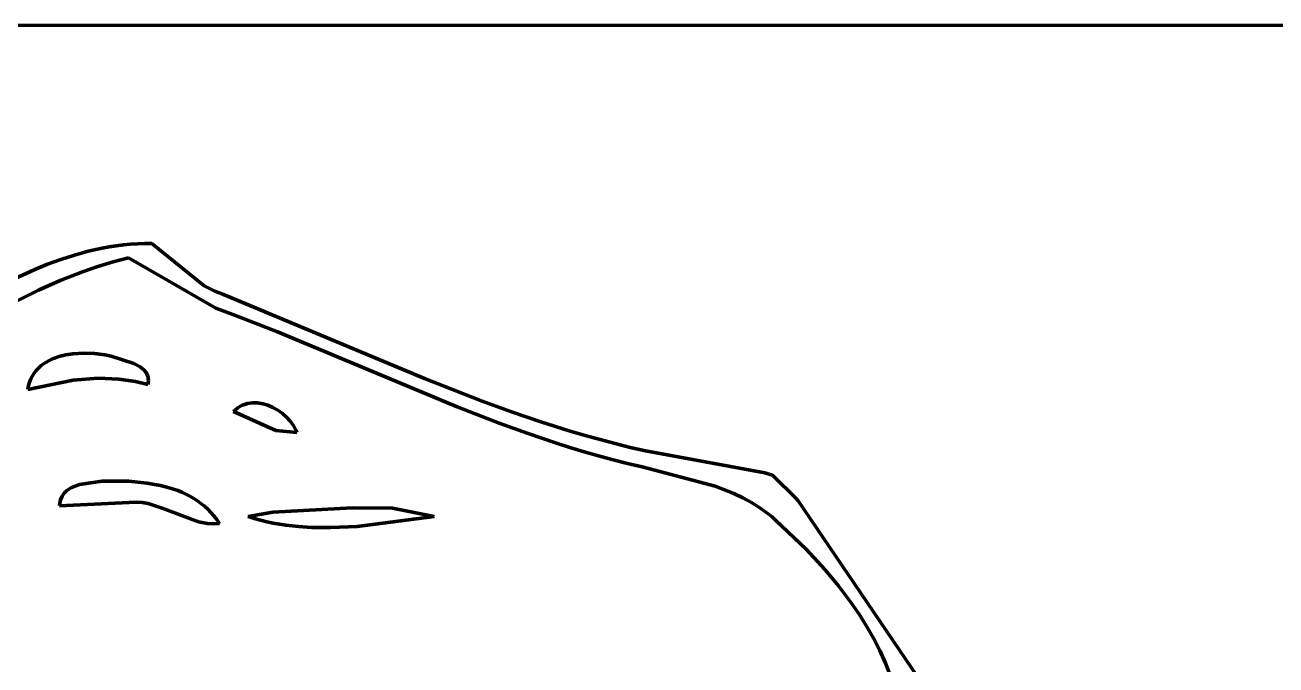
# Model space of a CAD drawing. Header units: millimetres. Extents: x 0 to 9.3, y 0 to 12.
# Drawn here: x 3.369 to 5.466, y 10.97 to 12.042 of the extents above; entities that cross this region are included whole.
import ezdxf

# ---------------------------------------------------------------- set-up
doc = ezdxf.new("R2010")
doc.units = ezdxf.units.MM
doc.layers.add('color#212121ff', color=7, linetype='CONTINUOUS', lineweight=100)
doc.layers.add('color#ffffffff', color=7, linetype='CONTINUOUS', lineweight=100)

msp = doc.modelspace()

# ---------------------------------------------------------------- linework, layer by layer
at = {"layer": 'color#212121ff'}
for p, q in [((3.4524, 11.6565), (3.4755, 11.6628)), ((3.4755, 11.6628), (3.4989, 11.6679)), ((3.4989, 11.6679), (3.5106, 11.6701)), ((3.5106, 11.6701), (3.5224, 11.6719)), ((3.5224, 11.6719), (3.5343, 11.6734)), ((3.5343, 11.6734), (3.5462, 11.6745)), ((3.5462, 11.6745), (3.5581, 11.6754)), ((3.5581, 11.6754), (3.5701, 11.6758)), ((3.5701, 11.6758), (3.5821, 11.6759)), ((3.5821, 11.6759), (3.6695, 11.6052)), ((3.3846, 11.6319), (3.4069, 11.641)), ((3.4069, 11.641), (3.4295, 11.6493)), ((3.4295, 11.6493), (3.4524, 11.6565)), ((3.4913, 11.6371), (3.466, 11.6284)), ((3.517, 11.6449), (3.4913, 11.6371)), ((3.5429, 11.6517), (3.517, 11.6449)), ((3.6893, 11.5678), (3.5429, 11.6517)), ((3.3517, 11.6168), (3.3846, 11.6319)), ((3.466, 11.6284), (3.4286, 11.6138)), ((3.3919, 11.5975), (3.332, 11.5674)), ((3.4286, 11.6138), (3.3919, 11.5975)), ((3.6695, 11.6052), (3.6877, 11.5958)), ((3.6877, 11.5958), (3.7022, 11.5902)), ((3.7022, 11.5902), (4.0388, 11.45)), ((3.7223, 11.5553), (3.6893, 11.5678)), ((3.7925, 11.5281), (3.7223, 11.5553)), ((4.0939, 11.4025), (3.7925, 11.5281)), ((3.4377, 11.4893), (3.4497, 11.4912)), ((3.4497, 11.4912), (3.468, 11.4923)), ((3.468, 11.4923), (3.4861, 11.4916)), ((3.4861, 11.4916), (3.5033, 11.4894)), ((3.392, 11.4673), (3.3961, 11.471)), ((3.3961, 11.471), (3.4005, 11.4743)), ((3.4005, 11.4743), (3.4052, 11.4773)), ((3.4052, 11.4773), (3.4101, 11.4801)), ((3.4101, 11.4801), (3.4153, 11.4825)), ((3.4153, 11.4825), (3.4206, 11.4846)), ((3.4206, 11.4846), (3.4262, 11.4864)), ((3.4262, 11.4864), (3.4377, 11.4893)), ((3.5033, 11.4894), (3.5139, 11.4872)), ((3.5139, 11.4872), (3.5517, 11.4751)), ((3.5517, 11.4751), (3.5626, 11.4694)), ((3.5626, 11.4694), (3.5691, 11.464)), ((3.3771, 11.4437), (3.3792, 11.4491)), ((3.3792, 11.4491), (3.3818, 11.4542)), ((3.3818, 11.4542), (3.3848, 11.4589)), ((3.3848, 11.4589), (3.3882, 11.4633)), ((3.3882, 11.4633), (3.392, 11.4673)), ((3.4918, 11.4502), (3.4501, 11.4471)), ((3.5267, 11.4488), (3.4918, 11.4502)), ((3.5546, 11.4448), (3.5267, 11.4488)), ((3.5691, 11.464), (3.5725, 11.4597)), ((3.5725, 11.4597), (3.5748, 11.4549)), ((3.5748, 11.4549), (3.5756, 11.4522)), ((3.5756, 11.4522), (3.5761, 11.4494)), ((3.5761, 11.4494), (3.5762, 11.4464)), ((4.0388, 11.45), (4.1357, 11.412)), ((3.4501, 11.4471), (3.3742, 11.4315)), ((3.3742, 11.4315), (3.3754, 11.4378)), ((3.3754, 11.4378), (3.3771, 11.4437)), ((3.5755, 11.4398), (3.5546, 11.4448)), ((3.576, 11.4432), (3.5755, 11.4398)), ((3.5762, 11.4464), (3.576, 11.4432)), ((3.7337, 11.4049), (3.7377, 11.4065)), ((3.7377, 11.4065), (3.7419, 11.4077)), ((3.7419, 11.4077), (3.7462, 11.4085)), ((3.7462, 11.4085), (3.7505, 11.409)), ((3.7505, 11.409), (3.7548, 11.4091)), ((3.7548, 11.4091), (3.7592, 11.4089)), ((3.7592, 11.4089), (3.768, 11.4075)), ((3.768, 11.4075), (3.7767, 11.4049)), ((4.1357, 11.412), (4.1846, 11.3942)), ((3.7187, 11.3943), (3.7222, 11.3976)), ((3.79, 11.3628), (3.7187, 11.3943)), ((3.7222, 11.3976), (3.7259, 11.4005)), ((3.7259, 11.4005), (3.7297, 11.4029)), ((3.7297, 11.4029), (3.7337, 11.4049)), ((3.7767, 11.4049), (3.7851, 11.4013)), ((3.7851, 11.4013), (3.7932, 11.3967)), ((3.7932, 11.3967), (3.8008, 11.3913)), ((3.8008, 11.3913), (3.8078, 11.3851)), ((3.8078, 11.3851), (3.814, 11.3783)), ((4.1641, 11.3752), (4.0939, 11.4025)), ((4.1846, 11.3942), (4.2338, 11.3773)), ((3.814, 11.3783), (3.8193, 11.3711)), ((3.8193, 11.3711), (3.8235, 11.3634)), ((4.2112, 11.358), (4.1641, 11.3752)), ((4.2338, 11.3773), (4.2585, 11.3693)), ((4.2585, 11.3693), (4.2834, 11.3617)), ((3.8252, 11.3595), (3.79, 11.3628)), ((3.8235, 11.3634), (3.8252, 11.3595)), ((4.2587, 11.3419), (4.2112, 11.358)), ((4.2834, 11.3617), (4.3083, 11.3543)), ((4.3083, 11.3543), (4.3334, 11.3474)), ((4.3334, 11.3474), (4.3586, 11.3407)), ((4.2826, 11.3343), (4.2587, 11.3419)), ((4.3066, 11.327), (4.2826, 11.3343)), ((4.3307, 11.3201), (4.3066, 11.327)), ((4.3586, 11.3407), (4.3839, 11.3345)), ((4.3839, 11.3345), (4.4094, 11.3287)), ((4.4094, 11.3287), (4.6097, 11.2917)), ((4.355, 11.3136), (4.3307, 11.3201)), ((4.3794, 11.3075), (4.355, 11.3136)), ((4.4039, 11.3018), (4.3794, 11.3075)), ((4.5261, 11.2694), (4.4039, 11.3018)), ((4.6097, 11.2917), (4.6221, 11.2878)), ((4.6221, 11.2878), (4.6622, 11.2487)), ((3.435, 11.2575), (3.4391, 11.2617)), ((3.4391, 11.2617), (3.4464, 11.2668)), ((3.4464, 11.2668), (3.4608, 11.2725)), ((3.4608, 11.2725), (3.4985, 11.2777)), ((3.4985, 11.2777), (3.5434, 11.2776)), ((3.5434, 11.2776), (3.5739, 11.2748)), ((3.5739, 11.2748), (3.5965, 11.2707)), ((3.5965, 11.2707), (3.6112, 11.2669)), ((3.6112, 11.2669), (3.6255, 11.262)), ((3.6255, 11.262), (3.6324, 11.2592)), ((3.6324, 11.2592), (3.6391, 11.2561)), ((4.5573, 11.2573), (4.5261, 11.2694)), ((3.5559, 11.2429), (3.4272, 11.2366)), ((3.4272, 11.2366), (3.4276, 11.2402)), ((3.4276, 11.2402), (3.4283, 11.2436)), ((3.4283, 11.2436), (3.4292, 11.2468)), ((3.4292, 11.2468), (3.4317, 11.2526)), ((3.4317, 11.2526), (3.435, 11.2575)), ((3.566, 11.242), (3.5559, 11.2429)), ((3.5758, 11.2402), (3.566, 11.242)), ((3.5996, 11.2327), (3.5758, 11.2402)), ((3.6391, 11.2561), (3.6457, 11.2527)), ((3.6457, 11.2527), (3.6522, 11.249)), ((3.6522, 11.249), (3.6584, 11.245)), ((3.6584, 11.245), (3.6644, 11.2407)), ((3.6644, 11.2407), (3.6702, 11.236)), ((4.5724, 11.2501), (4.5573, 11.2573)), ((4.587, 11.2421), (4.5724, 11.2501)), ((4.6012, 11.2332), (4.587, 11.2421)), ((4.6622, 11.2487), (4.6654, 11.2449)), ((4.6654, 11.2449), (4.8657, 10.9498)), ((3.6605, 11.2098), (3.5996, 11.2327)), ((3.6702, 11.236), (3.6757, 11.231)), ((3.6757, 11.231), (3.681, 11.2256)), ((3.681, 11.2256), (3.686, 11.2198)), ((3.686, 11.2198), (3.6908, 11.2137)), ((3.7434, 11.2185), (3.7846, 11.2261)), ((3.7538, 11.2153), (3.7434, 11.2185)), ((3.7846, 11.2261), (3.9184, 11.233)), ((3.9184, 11.233), (3.9854, 11.2328)), ((4.0552, 11.2189), (3.9259, 11.2022)), ((3.9854, 11.2328), (4.0552, 11.2189)), ((4.6149, 11.2233), (4.6012, 11.2332)), ((4.6215, 11.2179), (4.6149, 11.2233)), ((4.6279, 11.2122), (4.6215, 11.2179)), ((3.6751, 11.2072), (3.6605, 11.2098)), ((3.685, 11.2066), (3.6751, 11.2072)), ((3.6952, 11.2071), (3.685, 11.2066)), ((3.6908, 11.2137), (3.6952, 11.2071)), ((3.7642, 11.2125), (3.7538, 11.2153)), ((3.7747, 11.2099), (3.7642, 11.2125)), ((3.7852, 11.2077), (3.7747, 11.2099)), ((3.8065, 11.2042), (3.7852, 11.2077)), ((3.8279, 11.2018), (3.8065, 11.2042)), ((3.8496, 11.2005), (3.8279, 11.2018)), ((3.8822, 11.2001), (3.8496, 11.2005)), ((3.9259, 11.2022), (3.8822, 11.2001)), ((4.6786, 11.1639), (4.6279, 11.2122)), ((4.7105, 11.1295), (4.6786, 11.1639)), ((4.733, 11.1024), (4.7105, 11.1295)), ((4.7542, 11.0743), (4.733, 11.1024)), ((4.7674, 11.055), (4.7542, 11.0743)), ((4.7799, 11.0352), (4.7674, 11.055)), ((4.7914, 11.015), (4.7799, 11.0352)), ((4.8021, 10.9942), (4.7914, 11.015)), ((4.8117, 10.973), (4.8021, 10.9942)), ((4.8203, 10.9512), (4.8117, 10.973))]:
    msp.add_line(p, q, dxfattribs=at)
at = {"layer": 'color#ffffffff'}
for p, q in [((0, 12.0417), (9.3056, 12.0417)), ((3.4755, 11.6628), (3.4524, 11.6565)), ((3.4989, 11.6679), (3.4755, 11.6628)), ((3.5106, 11.6701), (3.4989, 11.6679)), ((3.5224, 11.6719), (3.5106, 11.6701)), ((3.5343, 11.6734), (3.5224, 11.6719)), ((3.5462, 11.6745), (3.5343, 11.6734)), ((3.5581, 11.6754), (3.5462, 11.6745)), ((3.5701, 11.6758), (3.5581, 11.6754)), ((3.5821, 11.6759), (3.5701, 11.6758)), ((3.6695, 11.6052), (3.5821, 11.6759)), ((3.4069, 11.641), (3.3846, 11.6319)), ((3.4295, 11.6493), (3.4069, 11.641)), ((3.4524, 11.6565), (3.4295, 11.6493)), ((3.466, 11.6284), (3.4913, 11.6371)), ((3.4913, 11.6371), (3.517, 11.6449)), ((3.517, 11.6449), (3.5429, 11.6517)), ((3.5429, 11.6517), (3.6893, 11.5678)), ((3.3846, 11.6319), (3.3517, 11.6168)), ((3.4286, 11.6138), (3.466, 11.6284)), ((3.332, 11.5674), (3.3919, 11.5975)), ((3.3919, 11.5975), (3.4286, 11.6138)), ((3.6877, 11.5958), (3.6695, 11.6052)), ((3.7022, 11.5902), (3.6877, 11.5958)), ((4.0388, 11.45), (3.7022, 11.5902)), ((3.6893, 11.5678), (3.7223, 11.5553)), ((3.7223, 11.5553), (3.7925, 11.5281)), ((3.7925, 11.5281), (4.0939, 11.4025)), ((3.4497, 11.4912), (3.4377, 11.4893)), ((3.468, 11.4923), (3.4497, 11.4912)), ((3.4861, 11.4916), (3.468, 11.4923)), ((3.5033, 11.4894), (3.4861, 11.4916)), ((3.3961, 11.471), (3.392, 11.4673)), ((3.4005, 11.4743), (3.3961, 11.471)), ((3.4052, 11.4773), (3.4005, 11.4743)), ((3.4101, 11.4801), (3.4052, 11.4773)), ((3.4153, 11.4825), (3.4101, 11.4801)), ((3.4206, 11.4846), (3.4153, 11.4825)), ((3.4262, 11.4864), (3.4206, 11.4846)), ((3.4377, 11.4893), (3.4262, 11.4864)), ((3.5139, 11.4872), (3.5033, 11.4894)), ((3.5517, 11.4751), (3.5139, 11.4872)), ((3.5626, 11.4694), (3.5517, 11.4751)), ((3.5691, 11.464), (3.5626, 11.4694)), ((3.3792, 11.4491), (3.3771, 11.4437)), ((3.3818, 11.4542), (3.3792, 11.4491)), ((3.3848, 11.4589), (3.3818, 11.4542)), ((3.3882, 11.4633), (3.3848, 11.4589)), ((3.392, 11.4673), (3.3882, 11.4633)), ((3.4501, 11.4471), (3.4918, 11.4502)), ((3.4918, 11.4502), (3.5267, 11.4488)), ((3.5267, 11.4488), (3.5546, 11.4448)), ((3.5725, 11.4597), (3.5691, 11.464)), ((3.5748, 11.4549), (3.5725, 11.4597)), ((3.5756, 11.4522), (3.5748, 11.4549)), ((3.5761, 11.4494), (3.5756, 11.4522)), ((3.5762, 11.4464), (3.5761, 11.4494)), ((4.1357, 11.412), (4.0388, 11.45)), ((3.3742, 11.4315), (3.4501, 11.4471)), ((3.3754, 11.4378), (3.3742, 11.4315)), ((3.3771, 11.4437), (3.3754, 11.4378)), ((3.5546, 11.4448), (3.5755, 11.4398)), ((3.5755, 11.4398), (3.576, 11.4432)), ((3.576, 11.4432), (3.5762, 11.4464)), ((3.7377, 11.4065), (3.7337, 11.4049)), ((3.7419, 11.4077), (3.7377, 11.4065)), ((3.7462, 11.4085), (3.7419, 11.4077)), ((3.7505, 11.409), (3.7462, 11.4085)), ((3.7548, 11.4091), (3.7505, 11.409)), ((3.7592, 11.4089), (3.7548, 11.4091)), ((3.768, 11.4075), (3.7592, 11.4089)), ((3.7767, 11.4049), (3.768, 11.4075)), ((4.1846, 11.3942), (4.1357, 11.412)), ((3.7222, 11.3976), (3.7187, 11.3943)), ((3.7187, 11.3943), (3.79, 11.3628)), ((3.7259, 11.4005), (3.7222, 11.3976)), ((3.7297, 11.4029), (3.7259, 11.4005)), ((3.7337, 11.4049), (3.7297, 11.4029)), ((3.7851, 11.4013), (3.7767, 11.4049)), ((3.7932, 11.3967), (3.7851, 11.4013)), ((3.8008, 11.3913), (3.7932, 11.3967)), ((3.8078, 11.3851), (3.8008, 11.3913)), ((3.814, 11.3783), (3.8078, 11.3851)), ((4.0939, 11.4025), (4.1641, 11.3752)), ((4.2338, 11.3773), (4.1846, 11.3942)), ((3.8193, 11.3711), (3.814, 11.3783)), ((3.8235, 11.3634), (3.8193, 11.3711)), ((4.1641, 11.3752), (4.2112, 11.358)), ((4.2585, 11.3693), (4.2338, 11.3773)), ((4.2834, 11.3617), (4.2585, 11.3693)), ((3.79, 11.3628), (3.8252, 11.3595)), ((3.8252, 11.3595), (3.8235, 11.3634)), ((4.2112, 11.358), (4.2587, 11.3419)), ((4.3083, 11.3543), (4.2834, 11.3617)), ((4.3334, 11.3474), (4.3083, 11.3543)), ((4.3586, 11.3407), (4.3334, 11.3474)), ((4.2587, 11.3419), (4.2826, 11.3343)), ((4.2826, 11.3343), (4.3066, 11.327)), ((4.3066, 11.327), (4.3307, 11.3201)), ((4.3839, 11.3345), (4.3586, 11.3407)), ((4.4094, 11.3287), (4.3839, 11.3345)), ((4.6097, 11.2917), (4.4094, 11.3287)), ((4.3307, 11.3201), (4.355, 11.3136)), ((4.355, 11.3136), (4.3794, 11.3075)), ((4.3794, 11.3075), (4.4039, 11.3018)), ((4.4039, 11.3018), (4.5261, 11.2694)), ((4.6221, 11.2878), (4.6097, 11.2917)), ((4.6622, 11.2487), (4.6221, 11.2878)), ((3.4391, 11.2617), (3.435, 11.2575)), ((3.4464, 11.2668), (3.4391, 11.2617)), ((3.4608, 11.2725), (3.4464, 11.2668)), ((3.4985, 11.2777), (3.4608, 11.2725)), ((3.5434, 11.2776), (3.4985, 11.2777)), ((3.5739, 11.2748), (3.5434, 11.2776)), ((3.5965, 11.2707), (3.5739, 11.2748)), ((3.6112, 11.2669), (3.5965, 11.2707)), ((3.6255, 11.262), (3.6112, 11.2669)), ((3.6324, 11.2592), (3.6255, 11.262)), ((3.6391, 11.2561), (3.6324, 11.2592)), ((4.5261, 11.2694), (4.5573, 11.2573)), ((3.4272, 11.2366), (3.5559, 11.2429)), ((3.4276, 11.2402), (3.4272, 11.2366)), ((3.4283, 11.2436), (3.4276, 11.2402)), ((3.4292, 11.2468), (3.4283, 11.2436)), ((3.4317, 11.2526), (3.4292, 11.2468)), ((3.435, 11.2575), (3.4317, 11.2526)), ((3.5559, 11.2429), (3.566, 11.242)), ((3.566, 11.242), (3.5758, 11.2402)), ((3.5758, 11.2402), (3.5996, 11.2327)), ((3.6457, 11.2527), (3.6391, 11.2561)), ((3.6522, 11.249), (3.6457, 11.2527)), ((3.6584, 11.245), (3.6522, 11.249)), ((3.6644, 11.2407), (3.6584, 11.245)), ((3.6702, 11.236), (3.6644, 11.2407)), ((4.5573, 11.2573), (4.5724, 11.2501)), ((4.5724, 11.2501), (4.587, 11.2421)), ((4.587, 11.2421), (4.6012, 11.2332)), ((4.6654, 11.2449), (4.6622, 11.2487)), ((4.8657, 10.9498), (4.6654, 11.2449)), ((3.5996, 11.2327), (3.6605, 11.2098)), ((3.6757, 11.231), (3.6702, 11.236)), ((3.681, 11.2256), (3.6757, 11.231)), ((3.686, 11.2198), (3.681, 11.2256)), ((3.6908, 11.2137), (3.686, 11.2198)), ((3.7846, 11.2261), (3.7434, 11.2185)), ((3.7434, 11.2185), (3.7538, 11.2153)), ((3.9184, 11.233), (3.7846, 11.2261)), ((3.9854, 11.2328), (3.9184, 11.233)), ((3.9259, 11.2022), (4.0552, 11.2189)), ((4.0552, 11.2189), (3.9854, 11.2328)), ((4.6012, 11.2332), (4.6149, 11.2233)), ((4.6149, 11.2233), (4.6215, 11.2179)), ((4.6215, 11.2179), (4.6279, 11.2122)), ((3.6605, 11.2098), (3.6751, 11.2072)), ((3.6751, 11.2072), (3.685, 11.2066)), ((3.685, 11.2066), (3.6952, 11.2071)), ((3.6952, 11.2071), (3.6908, 11.2137)), ((3.7538, 11.2153), (3.7642, 11.2125)), ((3.7642, 11.2125), (3.7747, 11.2099)), ((3.7747, 11.2099), (3.7852, 11.2077)), ((3.7852, 11.2077), (3.8065, 11.2042)), ((3.8065, 11.2042), (3.8279, 11.2018)), ((3.8279, 11.2018), (3.8496, 11.2005)), ((3.8496, 11.2005), (3.8822, 11.2001)), ((3.8822, 11.2001), (3.9259, 11.2022)), ((4.6279, 11.2122), (4.6786, 11.1639)), ((4.6786, 11.1639), (4.7105, 11.1295)), ((4.7105, 11.1295), (4.733, 11.1024)), ((4.733, 11.1024), (4.7542, 11.0743)), ((4.7542, 11.0743), (4.7674, 11.055)), ((4.7674, 11.055), (4.7799, 11.0352)), ((4.7799, 11.0352), (4.7914, 11.015)), ((4.7914, 11.015), (4.8021, 10.9942)), ((4.8021, 10.9942), (4.8117, 10.973)), ((4.8117, 10.973), (4.8203, 10.9512))]:
    msp.add_line(p, q, dxfattribs=at)

doc.saveas('drawing.dxf')
